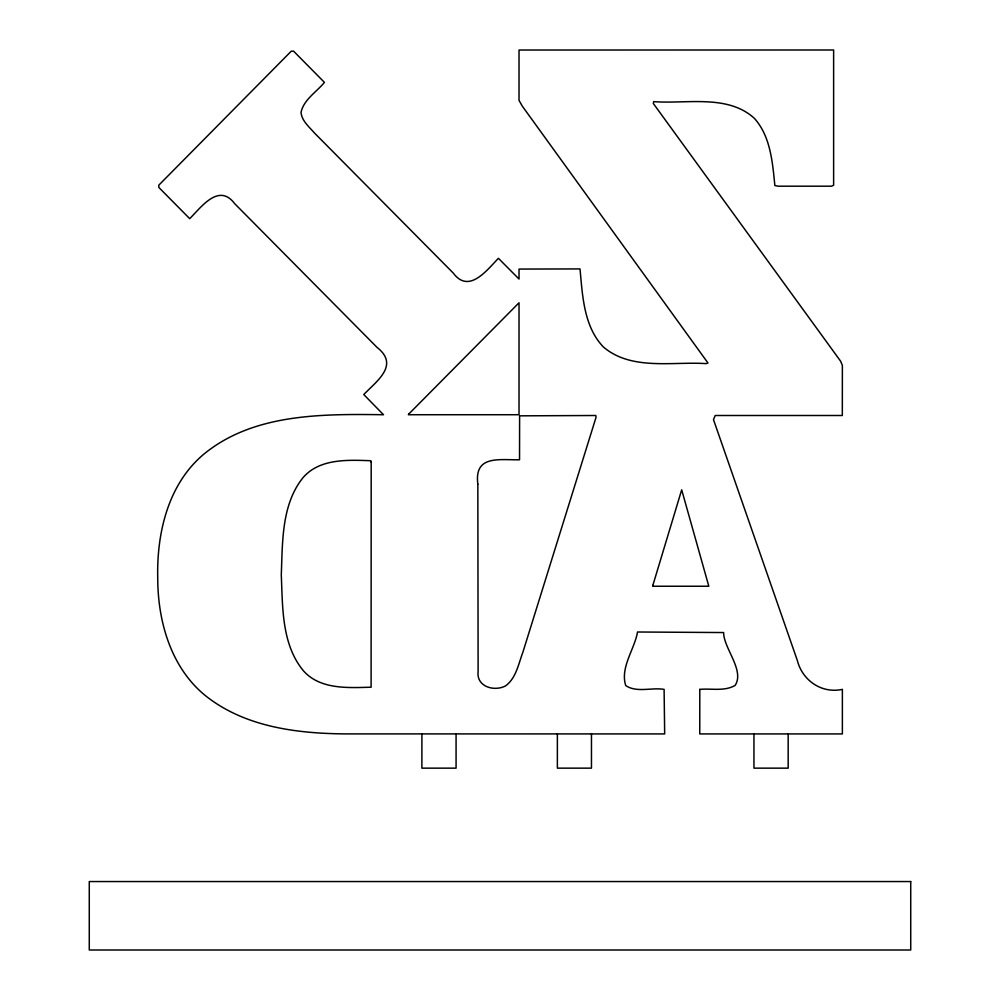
<?xml version="1.0" encoding="UTF-8"?>
<svg xmlns="http://www.w3.org/2000/svg" width="1000" height="1000" viewBox="0 0 1000 1000"><rect width="100%" height="100%" fill="white"/><g stroke="black" fill="none" stroke-linecap="round" stroke-linejoin="round"><path stroke-width="1.5" d="M421.9 733.913L421.887 768.15L456.075 768.15L456.075 733.925M557.375 733.913L557.375 768.15L591.462 768.15L591.462 733.925M788.175 733.925L788.175 768.15L753.95 768.15L753.95 733.925M371.188 462.275L371.1 687.212C348.3 687.763 320.3 689.775 303.475 670.85C281.537 644.5 282.688 607.15 281.288 574.812C282.6 542.125 281.363 504.575 303.025 477.65C319.65 458.325 347.987 459.938 370.887 460.725L371.188 462.275M477.837 484.125L478.113 671.45C476.188 686.725 494.1 691.8 505.438 685.975C516.1 678.325 518.462 663.938 522.888 652.237L596.038 417.35L595.775 415.5L519.612 415.838L519.538 459.8C498.837 460.05 474.075 454.95 477.837 484.125M699.8 689.375L699.75 733.925L842.375 733.925L842.375 689.375C821.825 693.875 802.463 680.6 797.375 660.6L713.487 419.625L715.188 415.5L842.325 415.5L842.375 365.412L840.588 361.163L653.3 103.45L653.713 101.613C685.925 104.237 727.487 93.837 754.35 118.312C770.625 136.387 772.513 162.463 774.862 185.512L778.1 186.2L831.375 186.2L833.625 185.238L833.625 50L519.025 50.025L519.025 100.375L522.263 106.088L708 363.038L706.1 363.625C672.975 361.337 631.375 370.988 603.337 346.925C583.725 326.425 582.537 295.512 580 268.925L519.025 269.075L519.025 279.037L498.425 258.312C486.85 270.113 469.012 294.288 453.212 273.025L314.475 133.012C309.225 126.938 301.85 120.962 301.012 112.438C303.725 99.525 316.625 91.988 324.425 82.375L293.575 51.15L291.275 51.175L158.75 185.225L158.887 187.488L189.7 218.65C201.325 207.125 218.812 182.525 234.688 203.663L376.9 347.25C399.575 365.025 377.388 380.45 363.762 394.538L383.5 414.725C322.75 413.938 253.787 413.3 204.05 453.988C168.05 483.913 156.625 533.188 157.738 578.112C157.738 622.638 171.788 670.775 208.938 698.375C248.113 727.575 298.95 733.612 346.438 733.9L664.675 733.925L664.1 689.375C651.938 687.25 636.562 692.987 625.725 685.562C619.963 667.562 634.562 649.262 637.537 632L723.625 632.55C723.562 648.138 744.862 670.387 735.15 685.387C724.488 691.625 711.45 688.263 699.8 689.375M652.837 585.413L652.725 586.237L708.812 586.237L681.688 489.825L652.837 585.413M409.062 413.762L408.363 414.725L519.025 414.725L519.025 302.787L409.062 413.762M910.725 881.55L89.275 881.55L89.275 950L910.725 950L910.725 881.55"/></g></svg>
